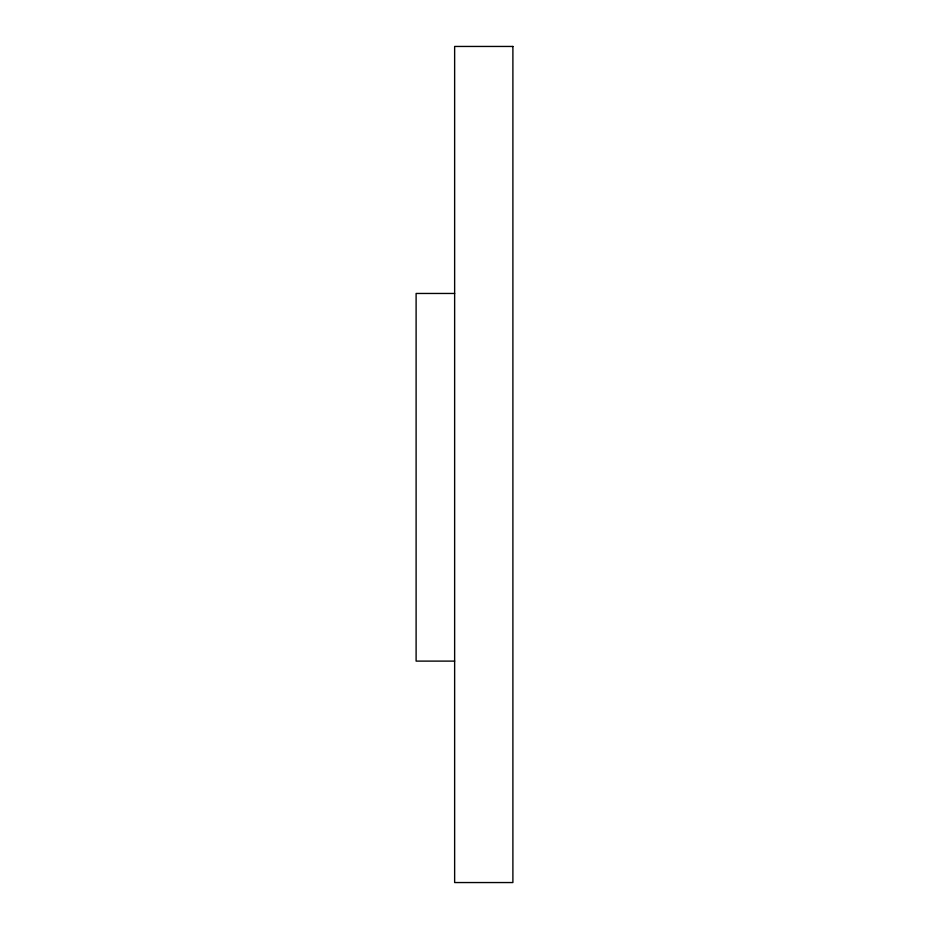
<?xml version="1.0" encoding="UTF-8"?>
<svg xmlns="http://www.w3.org/2000/svg" width="929" height="929" viewBox="0 0 929 929"><rect width="100%" height="100%" fill="white"/><g stroke="black" fill="none" stroke-linecap="round" stroke-linejoin="round"><path stroke-width="1.39" d="M454.641 293.459L416.111 293.459L416.111 661.111L454.641 661.111M512.889 46.45L454.641 46.45L454.641 882.55L512.889 882.55L512.889 46.45"/></g></svg>
